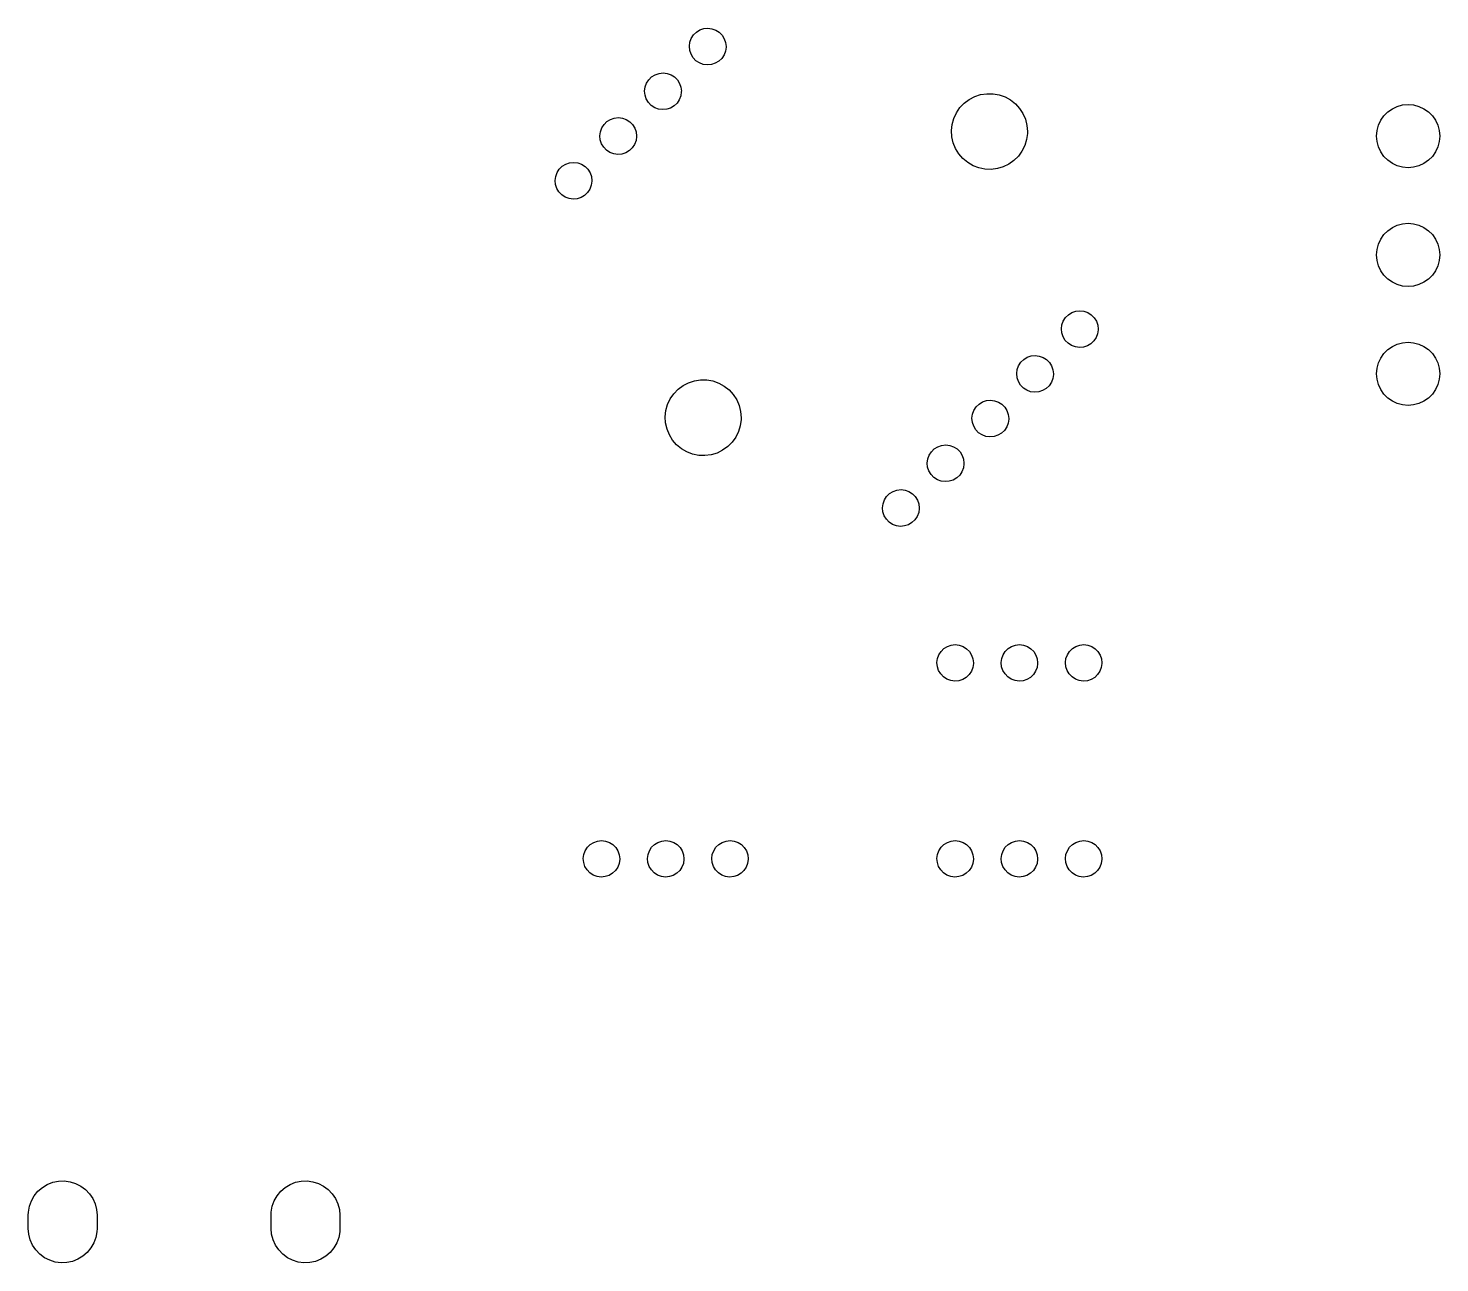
# Model space of a CAD drawing. Extents: x 125 to 290, y -245 to -37.
# Drawn here: x 150.6 to 206.4, y -190 to -141.2 of the extents above; entities that cross this region are included whole.
import ezdxf

# ---------------------------------------------------------------- set-up
doc = ezdxf.new("R2010")
doc.units = 0
doc.layers.add('BLACK', color=7, linetype='CONTINUOUS')

msp = doc.modelspace()

# ---------------------------------------------------------------- linework, layer by layer
at = {"layer": 'BLACK', "linetype": 'CONTINUOUS'}
for p, q in [((177.26, -141.167), (177.421, -141.15)), ((177.421, -141.15), (177.581, -141.17)), ((176.69, -141.866), (176.71, -141.706)), ((176.71, -141.706), (176.766, -141.553)), ((176.766, -141.553), (176.853, -141.417)), ((176.853, -141.417), (176.969, -141.304)), ((176.969, -141.304), (177.107, -141.219)), ((177.107, -141.219), (177.26, -141.167)), ((177.581, -141.17), (177.734, -141.224)), ((177.734, -141.224), (177.871, -141.311)), ((177.871, -141.311), (177.985, -141.425)), ((177.985, -141.425), (178.07, -141.563)), ((178.07, -141.563), (178.124, -141.715)), ((178.124, -141.715), (178.142, -141.876)), ((176.706, -142.027), (176.69, -141.866)), ((176.757, -142.181), (176.706, -142.027)), ((176.841, -142.319), (176.757, -142.181)), ((178.061, -142.208), (177.972, -142.343)), ((178.119, -142.057), (178.061, -142.208)), ((178.141, -141.896), (178.119, -142.057)), ((178.142, -141.876), (178.141, -141.896)), ((176.953, -142.435), (176.841, -142.319)), ((177.088, -142.524), (176.953, -142.435)), ((177.24, -142.58), (177.088, -142.524)), ((177.401, -142.602), (177.24, -142.58)), ((177.562, -142.587), (177.401, -142.602)), ((177.716, -142.537), (177.562, -142.587)), ((177.855, -142.454), (177.716, -142.537)), ((177.972, -142.343), (177.855, -142.454)), ((174.943, -143.473), (174.998, -143.321)), ((174.998, -143.321), (175.086, -143.185)), ((175.086, -143.185), (175.201, -143.072)), ((175.201, -143.072), (175.339, -142.987)), ((175.339, -142.987), (175.492, -142.935)), ((175.492, -142.935), (175.653, -142.918)), ((175.653, -142.918), (175.814, -142.937)), ((175.814, -142.937), (175.966, -142.992)), ((175.966, -142.992), (176.103, -143.078)), ((176.103, -143.078), (176.217, -143.193)), ((176.217, -143.193), (176.303, -143.33)), ((176.303, -143.33), (176.356, -143.483)), ((174.922, -143.634), (174.943, -143.473)), ((174.938, -143.795), (174.922, -143.634)), ((174.989, -143.948), (174.938, -143.795)), ((175.073, -144.087), (174.989, -143.948)), ((176.351, -143.824), (176.294, -143.976)), ((176.373, -143.664), (176.351, -143.824)), ((176.356, -143.483), (176.374, -143.644)), ((176.374, -143.644), (176.373, -143.664)), ((187.753, -143.966), (187.971, -143.852)), ((187.971, -143.852), (188.205, -143.776)), ((188.205, -143.776), (188.448, -143.739)), ((188.448, -143.739), (188.694, -143.742)), ((188.694, -143.742), (188.936, -143.785)), ((188.936, -143.785), (189.168, -143.867)), ((189.168, -143.867), (189.383, -143.986)), ((175.185, -144.203), (175.073, -144.087)), ((175.321, -144.292), (175.185, -144.203)), ((175.472, -144.348), (175.321, -144.292)), ((175.633, -144.37), (175.472, -144.348)), ((175.794, -144.355), (175.633, -144.37)), ((175.948, -144.305), (175.794, -144.355)), ((176.087, -144.222), (175.948, -144.305)), ((176.204, -144.111), (176.087, -144.222)), ((176.294, -143.976), (176.204, -144.111)), ((187.145, -144.717), (187.248, -144.494)), ((187.248, -144.494), (187.387, -144.291)), ((187.387, -144.291), (187.557, -144.113)), ((187.557, -144.113), (187.753, -143.966)), ((189.383, -143.986), (189.576, -144.138)), ((189.576, -144.138), (189.741, -144.32)), ((189.741, -144.32), (189.875, -144.526)), ((204.145, -144.611), (204.3, -144.456)), ((204.3, -144.456), (204.478, -144.331)), ((204.478, -144.331), (204.675, -144.239)), ((204.675, -144.239), (204.886, -144.183)), ((204.886, -144.183), (205.103, -144.164)), ((205.103, -144.164), (205.32, -144.183)), ((205.32, -144.183), (205.531, -144.239)), ((205.531, -144.239), (205.728, -144.331)), ((205.728, -144.331), (205.906, -144.456)), ((205.906, -144.456), (206.061, -144.611)), ((173.23, -145.089), (173.318, -144.953)), ((173.318, -144.953), (173.433, -144.84)), ((173.433, -144.84), (173.571, -144.755)), ((173.571, -144.755), (173.724, -144.703)), ((173.724, -144.703), (173.885, -144.686)), ((173.885, -144.686), (174.046, -144.705)), ((174.046, -144.705), (174.198, -144.759)), ((174.198, -144.759), (174.335, -144.846)), ((174.335, -144.846), (174.449, -144.961)), ((174.449, -144.961), (174.535, -145.098)), ((187.053, -145.198), (187.079, -144.954)), ((187.079, -144.954), (187.145, -144.717)), ((189.875, -144.526), (189.973, -144.752)), ((189.973, -144.752), (190.033, -144.99)), ((190.033, -144.99), (190.053, -145.235)), ((203.872, -145.197), (203.928, -144.986)), ((203.928, -144.986), (204.02, -144.789)), ((204.02, -144.789), (204.145, -144.611)), ((206.061, -144.611), (206.186, -144.789)), ((206.186, -144.789), (206.278, -144.986)), ((206.278, -144.986), (206.334, -145.197)), ((173.154, -145.402), (173.175, -145.241)), ((173.17, -145.563), (173.154, -145.402)), ((173.221, -145.716), (173.17, -145.563)), ((173.175, -145.241), (173.23, -145.089)), ((174.583, -145.592), (174.526, -145.744)), ((174.535, -145.098), (174.588, -145.251)), ((174.606, -145.432), (174.583, -145.592)), ((174.588, -145.251), (174.606, -145.412)), ((174.606, -145.412), (174.606, -145.432)), ((187.067, -145.444), (187.053, -145.198)), ((187.121, -145.684), (187.067, -145.444)), ((190.019, -145.552), (189.947, -145.787)), ((190.051, -145.308), (190.019, -145.552)), ((190.053, -145.235), (190.051, -145.308)), ((203.853, -145.414), (203.872, -145.197)), ((203.872, -145.631), (203.853, -145.414)), ((206.334, -145.197), (206.353, -145.414)), ((206.353, -145.414), (206.334, -145.631)), ((173.305, -145.855), (173.221, -145.716)), ((173.418, -145.971), (173.305, -145.855)), ((173.553, -146.06), (173.418, -145.971)), ((173.705, -146.116), (173.553, -146.06)), ((173.865, -146.137), (173.705, -146.116)), ((174.026, -146.123), (173.865, -146.137)), ((174.18, -146.073), (174.026, -146.123)), ((174.319, -145.99), (174.18, -146.073)), ((174.436, -145.878), (174.319, -145.99)), ((174.526, -145.744), (174.436, -145.878)), ((187.214, -145.911), (187.121, -145.684)), ((187.342, -146.121), (187.214, -145.911)), ((187.503, -146.307), (187.342, -146.121)), ((189.838, -146.008), (189.695, -146.207)), ((189.947, -145.787), (189.838, -146.008)), ((203.928, -145.842), (203.872, -145.631)), ((204.02, -146.039), (203.928, -145.842)), ((204.145, -146.217), (204.02, -146.039)), ((206.186, -146.039), (206.061, -146.217)), ((206.278, -145.842), (206.186, -146.039)), ((206.334, -145.631), (206.278, -145.842)), ((171.462, -146.857), (171.55, -146.721)), ((171.55, -146.721), (171.666, -146.608)), ((171.666, -146.608), (171.803, -146.523)), ((171.803, -146.523), (171.957, -146.471)), ((171.957, -146.471), (172.118, -146.454)), ((172.118, -146.454), (172.278, -146.473)), ((172.278, -146.473), (172.431, -146.527)), ((172.431, -146.527), (172.567, -146.614)), ((172.567, -146.614), (172.681, -146.729)), ((172.681, -146.729), (172.767, -146.866)), ((187.692, -146.464), (187.503, -146.307)), ((187.905, -146.588), (187.692, -146.464)), ((188.134, -146.675), (187.905, -146.588)), ((188.375, -146.724), (188.134, -146.675)), ((188.621, -146.733), (188.375, -146.724)), ((188.865, -146.702), (188.621, -146.733)), ((189.1, -146.632), (188.865, -146.702)), ((189.321, -146.523), (189.1, -146.632)), ((189.521, -146.381), (189.321, -146.523)), ((189.695, -146.207), (189.521, -146.381)), ((204.3, -146.372), (204.145, -146.217)), ((204.478, -146.497), (204.3, -146.372)), ((204.675, -146.589), (204.478, -146.497)), ((204.886, -146.645), (204.675, -146.589)), ((205.103, -146.664), (204.886, -146.645)), ((205.32, -146.645), (205.103, -146.664)), ((205.531, -146.589), (205.32, -146.645)), ((205.728, -146.497), (205.531, -146.589)), ((205.906, -146.372), (205.728, -146.497)), ((206.061, -146.217), (205.906, -146.372)), ((171.387, -147.169), (171.407, -147.009)), ((171.402, -147.33), (171.387, -147.169)), ((171.407, -147.009), (171.462, -146.857)), ((172.767, -146.866), (172.82, -147.019)), ((172.838, -147.2), (172.815, -147.36)), ((172.82, -147.019), (172.838, -147.18)), ((172.838, -147.18), (172.838, -147.2)), ((171.454, -147.484), (171.402, -147.33)), ((171.537, -147.622), (171.454, -147.484)), ((171.65, -147.739), (171.537, -147.622)), ((171.785, -147.827), (171.65, -147.739)), ((171.937, -147.884), (171.785, -147.827)), ((172.412, -147.84), (172.258, -147.89)), ((172.551, -147.758), (172.412, -147.84)), ((172.668, -147.646), (172.551, -147.758)), ((172.758, -147.511), (172.668, -147.646)), ((172.815, -147.36), (172.758, -147.511)), ((172.097, -147.905), (171.937, -147.884)), ((172.258, -147.89), (172.097, -147.905)), ((204.478, -149.031), (204.675, -148.939)), ((204.675, -148.939), (204.886, -148.883)), ((204.886, -148.883), (205.103, -148.864)), ((205.103, -148.864), (205.32, -148.883)), ((205.32, -148.883), (205.531, -148.939)), ((205.531, -148.939), (205.728, -149.031)), ((203.928, -149.686), (204.02, -149.489)), ((204.02, -149.489), (204.145, -149.311)), ((204.145, -149.311), (204.3, -149.156)), ((204.3, -149.156), (204.478, -149.031)), ((205.728, -149.031), (205.906, -149.156)), ((205.906, -149.156), (206.061, -149.311)), ((206.061, -149.311), (206.186, -149.489)), ((206.186, -149.489), (206.278, -149.686)), ((203.853, -150.114), (203.872, -149.897)), ((203.872, -149.897), (203.928, -149.686)), ((206.278, -149.686), (206.334, -149.897)), ((206.334, -149.897), (206.353, -150.114)), ((203.872, -150.331), (203.853, -150.114)), ((203.928, -150.542), (203.872, -150.331)), ((204.02, -150.739), (203.928, -150.542)), ((206.278, -150.542), (206.186, -150.739)), ((206.334, -150.331), (206.278, -150.542)), ((206.353, -150.114), (206.334, -150.331)), ((204.145, -150.917), (204.02, -150.739)), ((204.3, -151.072), (204.145, -150.917)), ((204.478, -151.197), (204.3, -151.072)), ((204.675, -151.289), (204.478, -151.197)), ((205.728, -151.197), (205.531, -151.289)), ((205.906, -151.072), (205.728, -151.197)), ((206.061, -150.917), (205.906, -151.072)), ((206.186, -150.739), (206.061, -150.917)), ((204.886, -151.345), (204.675, -151.289)), ((205.103, -151.364), (204.886, -151.345)), ((205.32, -151.345), (205.103, -151.364)), ((205.531, -151.289), (205.32, -151.345)), ((191.398, -153.038), (191.418, -152.878)), ((191.418, -152.878), (191.473, -152.726)), ((191.473, -152.726), (191.561, -152.59)), ((191.561, -152.59), (191.677, -152.477)), ((191.677, -152.477), (191.815, -152.392)), ((191.815, -152.392), (191.968, -152.34)), ((191.968, -152.34), (192.129, -152.323)), ((192.129, -152.323), (192.289, -152.342)), ((192.289, -152.342), (192.442, -152.396)), ((192.442, -152.396), (192.578, -152.483)), ((192.578, -152.483), (192.692, -152.598)), ((192.692, -152.598), (192.778, -152.735)), ((192.778, -152.735), (192.831, -152.888)), ((191.414, -153.199), (191.398, -153.038)), ((191.465, -153.353), (191.414, -153.199)), ((191.549, -153.491), (191.465, -153.353)), ((192.769, -153.38), (192.68, -153.515)), ((192.827, -153.229), (192.769, -153.38)), ((192.849, -153.069), (192.827, -153.229)), ((192.831, -152.888), (192.849, -153.048)), ((192.849, -153.048), (192.849, -153.069)), ((191.661, -153.608), (191.549, -153.491)), ((191.796, -153.696), (191.661, -153.608)), ((191.948, -153.753), (191.796, -153.696)), ((192.108, -153.774), (191.948, -153.753)), ((192.27, -153.759), (192.108, -153.774)), ((192.423, -153.709), (192.27, -153.759)), ((192.562, -153.627), (192.423, -153.709)), ((192.68, -153.515), (192.562, -153.627)), ((204.145, -154.011), (204.3, -153.856)), ((204.3, -153.856), (204.478, -153.731)), ((204.478, -153.731), (204.675, -153.639)), ((204.675, -153.639), (204.886, -153.583)), ((204.886, -153.583), (205.103, -153.564)), ((205.103, -153.564), (205.32, -153.583)), ((205.32, -153.583), (205.531, -153.639)), ((205.531, -153.639), (205.728, -153.731)), ((205.728, -153.731), (205.906, -153.856)), ((205.906, -153.856), (206.061, -154.011)), ((189.65, -154.646), (189.706, -154.494)), ((189.706, -154.494), (189.793, -154.358)), ((189.793, -154.358), (189.909, -154.244)), ((189.909, -154.244), (190.047, -154.16)), ((190.047, -154.16), (190.2, -154.107)), ((190.2, -154.107), (190.361, -154.09)), ((190.361, -154.09), (190.522, -154.11)), ((190.522, -154.11), (190.674, -154.164)), ((190.674, -154.164), (190.811, -154.251)), ((190.811, -154.251), (190.925, -154.365)), ((190.925, -154.365), (191.01, -154.503)), ((191.01, -154.503), (191.064, -154.655)), ((203.872, -154.597), (203.928, -154.386)), ((203.928, -154.386), (204.02, -154.189)), ((204.02, -154.189), (204.145, -154.011)), ((206.061, -154.011), (206.186, -154.189)), ((206.186, -154.189), (206.278, -154.386)), ((206.278, -154.386), (206.334, -154.597)), ((176.658, -155.166), (176.891, -155.09)), ((176.891, -155.09), (177.134, -155.052)), ((177.134, -155.052), (177.38, -155.055)), ((177.38, -155.055), (177.622, -155.098)), ((177.622, -155.098), (177.854, -155.18)), ((189.63, -154.806), (189.65, -154.646)), ((189.646, -154.967), (189.63, -154.806)), ((189.697, -155.121), (189.646, -154.967)), ((191.059, -154.997), (191.001, -155.148)), ((191.081, -154.837), (191.059, -154.997)), ((191.064, -154.655), (191.082, -154.816)), ((191.082, -154.816), (191.081, -154.837)), ((203.853, -154.814), (203.872, -154.597)), ((203.872, -155.031), (203.853, -154.814)), ((203.928, -155.242), (203.872, -155.031)), ((206.334, -155.031), (206.278, -155.242)), ((206.334, -154.597), (206.353, -154.814)), ((206.353, -154.814), (206.334, -155.031)), ((175.935, -155.808), (176.073, -155.605)), ((176.073, -155.605), (176.243, -155.427)), ((176.243, -155.427), (176.44, -155.279)), ((176.44, -155.279), (176.658, -155.166)), ((177.854, -155.18), (178.069, -155.299)), ((178.069, -155.299), (178.262, -155.452)), ((178.262, -155.452), (178.427, -155.633)), ((178.427, -155.633), (178.561, -155.84)), ((189.781, -155.259), (189.697, -155.121)), ((189.893, -155.375), (189.781, -155.259)), ((190.029, -155.464), (189.893, -155.375)), ((190.18, -155.521), (190.029, -155.464)), ((190.341, -155.542), (190.18, -155.521)), ((190.502, -155.527), (190.341, -155.542)), ((190.656, -155.477), (190.502, -155.527)), ((190.795, -155.394), (190.656, -155.477)), ((190.912, -155.283), (190.795, -155.394)), ((191.001, -155.148), (190.912, -155.283)), ((204.02, -155.439), (203.928, -155.242)), ((204.145, -155.617), (204.02, -155.439)), ((204.3, -155.772), (204.145, -155.617)), ((206.061, -155.617), (205.906, -155.772)), ((206.186, -155.439), (206.061, -155.617)), ((206.278, -155.242), (206.186, -155.439)), ((175.766, -156.268), (175.831, -156.031)), ((175.831, -156.031), (175.935, -155.808)), ((178.561, -155.84), (178.659, -156.065)), ((178.659, -156.065), (178.719, -156.304)), ((187.938, -156.261), (188.026, -156.125)), ((188.026, -156.125), (188.141, -156.012)), ((188.141, -156.012), (188.279, -155.927)), ((188.279, -155.927), (188.432, -155.875)), ((188.432, -155.875), (188.593, -155.858)), ((188.593, -155.858), (188.754, -155.877)), ((188.754, -155.877), (188.906, -155.932)), ((188.906, -155.932), (189.043, -156.018)), ((189.043, -156.018), (189.157, -156.133)), ((189.157, -156.133), (189.243, -156.27)), ((204.478, -155.897), (204.3, -155.772)), ((204.675, -155.989), (204.478, -155.897)), ((204.886, -156.045), (204.675, -155.989)), ((205.103, -156.064), (204.886, -156.045)), ((205.32, -156.045), (205.103, -156.064)), ((205.531, -155.989), (205.32, -156.045)), ((205.728, -155.897), (205.531, -155.989)), ((205.906, -155.772), (205.728, -155.897)), ((175.739, -156.512), (175.766, -156.268)), ((175.754, -156.757), (175.739, -156.512)), ((175.808, -156.997), (175.754, -156.757)), ((178.737, -156.622), (178.705, -156.866)), ((178.719, -156.304), (178.739, -156.549)), ((178.739, -156.549), (178.737, -156.622)), ((187.862, -156.574), (187.883, -156.413)), ((187.878, -156.735), (187.862, -156.574)), ((187.929, -156.888), (187.878, -156.735)), ((187.883, -156.413), (187.938, -156.261)), ((189.291, -156.765), (189.234, -156.916)), ((189.243, -156.27), (189.296, -156.423)), ((189.314, -156.604), (189.291, -156.765)), ((189.296, -156.423), (189.314, -156.584)), ((189.314, -156.584), (189.314, -156.604)), ((175.9, -157.225), (175.808, -156.997)), ((176.029, -157.435), (175.9, -157.225)), ((178.525, -157.321), (178.381, -157.521)), ((178.634, -157.101), (178.525, -157.321)), ((178.705, -156.866), (178.634, -157.101)), ((188.013, -157.027), (187.929, -156.888)), ((188.125, -157.143), (188.013, -157.027)), ((188.261, -157.232), (188.125, -157.143)), ((188.412, -157.288), (188.261, -157.232)), ((188.573, -157.31), (188.412, -157.288)), ((188.734, -157.295), (188.573, -157.31)), ((188.888, -157.245), (188.734, -157.295)), ((189.027, -157.162), (188.888, -157.245)), ((189.144, -157.051), (189.027, -157.162)), ((189.234, -156.916), (189.144, -157.051)), ((176.189, -157.62), (176.029, -157.435)), ((176.379, -157.777), (176.189, -157.62)), ((176.591, -157.901), (176.379, -157.777)), ((178.007, -157.837), (177.786, -157.945)), ((178.207, -157.694), (178.007, -157.837)), ((178.381, -157.521), (178.207, -157.694)), ((186.17, -158.029), (186.258, -157.893)), ((186.258, -157.893), (186.373, -157.78)), ((186.373, -157.78), (186.511, -157.695)), ((186.511, -157.695), (186.664, -157.643)), ((186.664, -157.643), (186.825, -157.626)), ((186.825, -157.626), (186.986, -157.645)), ((186.986, -157.645), (187.138, -157.699)), ((187.138, -157.699), (187.275, -157.786)), ((187.275, -157.786), (187.389, -157.901)), ((176.82, -157.989), (176.591, -157.901)), ((177.061, -158.038), (176.82, -157.989)), ((177.307, -158.047), (177.061, -158.038)), ((177.551, -158.016), (177.307, -158.047)), ((177.786, -157.945), (177.551, -158.016)), ((186.095, -158.342), (186.115, -158.181)), ((186.11, -158.503), (186.095, -158.342)), ((186.115, -158.181), (186.17, -158.029)), ((187.389, -157.901), (187.475, -158.038)), ((187.475, -158.038), (187.528, -158.191)), ((187.546, -158.372), (187.523, -158.532)), ((187.528, -158.191), (187.546, -158.352)), ((187.546, -158.352), (187.546, -158.372)), ((186.161, -158.656), (186.11, -158.503)), ((186.245, -158.795), (186.161, -158.656)), ((186.358, -158.911), (186.245, -158.795)), ((186.493, -159), (186.358, -158.911)), ((186.645, -159.056), (186.493, -159)), ((187.12, -159.013), (186.966, -159.063)), ((187.259, -158.93), (187.12, -159.013)), ((187.376, -158.818), (187.259, -158.93)), ((187.466, -158.684), (187.376, -158.818)), ((187.523, -158.532), (187.466, -158.684)), ((184.49, -159.661), (184.606, -159.548)), ((184.606, -159.548), (184.743, -159.463)), ((184.743, -159.463), (184.897, -159.411)), ((184.897, -159.411), (185.058, -159.394)), ((185.058, -159.394), (185.218, -159.413)), ((185.218, -159.413), (185.371, -159.467)), ((185.371, -159.467), (185.507, -159.554)), ((185.507, -159.554), (185.621, -159.669)), ((186.805, -159.077), (186.645, -159.056)), ((186.966, -159.063), (186.805, -159.077)), ((184.327, -160.109), (184.347, -159.949)), ((184.343, -160.27), (184.327, -160.109)), ((184.347, -159.949), (184.402, -159.797)), ((184.402, -159.797), (184.49, -159.661)), ((185.621, -159.669), (185.707, -159.806)), ((185.707, -159.806), (185.76, -159.959)), ((185.76, -159.959), (185.778, -160.12)), ((185.778, -160.12), (185.778, -160.14)), ((184.394, -160.424), (184.343, -160.27)), ((184.477, -160.562), (184.394, -160.424)), ((184.59, -160.679), (184.477, -160.562)), ((184.725, -160.767), (184.59, -160.679)), ((185.608, -160.586), (185.491, -160.698)), ((185.698, -160.451), (185.608, -160.586)), ((185.755, -160.3), (185.698, -160.451)), ((185.778, -160.14), (185.755, -160.3)), ((184.877, -160.824), (184.725, -160.767)), ((185.037, -160.845), (184.877, -160.824)), ((185.198, -160.831), (185.037, -160.845)), ((185.352, -160.781), (185.198, -160.831)), ((185.491, -160.698), (185.352, -160.781)), ((186.64, -165.788), (186.755, -165.676)), ((186.755, -165.676), (186.891, -165.592)), ((186.891, -165.592), (187.043, -165.54)), ((187.043, -165.54), (187.203, -165.523)), ((187.203, -165.523), (187.362, -165.542)), ((187.362, -165.542), (187.514, -165.596)), ((187.514, -165.596), (187.649, -165.682)), ((187.649, -165.682), (187.762, -165.796)), ((189.18, -165.788), (189.295, -165.676)), ((189.295, -165.676), (189.431, -165.592)), ((189.431, -165.592), (189.583, -165.54)), ((189.583, -165.54), (189.743, -165.523)), ((189.743, -165.523), (189.902, -165.542)), ((189.902, -165.542), (190.054, -165.596)), ((190.054, -165.596), (190.189, -165.682)), ((190.189, -165.682), (190.302, -165.796)), ((191.72, -165.788), (191.835, -165.676)), ((191.835, -165.676), (191.971, -165.592)), ((191.971, -165.592), (192.123, -165.54)), ((192.123, -165.54), (192.283, -165.523)), ((192.283, -165.523), (192.442, -165.542)), ((192.442, -165.542), (192.594, -165.596)), ((192.594, -165.596), (192.729, -165.682)), ((192.729, -165.682), (192.842, -165.796)), ((186.478, -166.233), (186.498, -166.074)), ((186.494, -166.393), (186.478, -166.233)), ((186.498, -166.074), (186.553, -165.923)), ((186.553, -165.923), (186.64, -165.788)), ((187.762, -165.796), (187.847, -165.932)), ((187.847, -165.932), (187.9, -166.083)), ((187.918, -166.263), (187.895, -166.422)), ((187.9, -166.083), (187.918, -166.243)), ((187.918, -166.243), (187.918, -166.263)), ((189.018, -166.233), (189.038, -166.074)), ((189.034, -166.393), (189.018, -166.233)), ((189.038, -166.074), (189.093, -165.923)), ((189.093, -165.923), (189.18, -165.788)), ((190.302, -165.796), (190.387, -165.932)), ((190.387, -165.932), (190.44, -166.083)), ((190.458, -166.263), (190.435, -166.422)), ((190.44, -166.083), (190.458, -166.243)), ((190.458, -166.243), (190.458, -166.263)), ((191.558, -166.233), (191.578, -166.074)), ((191.574, -166.393), (191.558, -166.233)), ((191.578, -166.074), (191.633, -165.923)), ((191.633, -165.923), (191.72, -165.788)), ((192.842, -165.796), (192.927, -165.932)), ((192.927, -165.932), (192.98, -166.083)), ((192.998, -166.263), (192.975, -166.422)), ((192.98, -166.083), (192.998, -166.243)), ((192.998, -166.243), (192.998, -166.263)), ((186.544, -166.545), (186.494, -166.393)), ((186.628, -166.682), (186.544, -166.545)), ((186.739, -166.798), (186.628, -166.682)), ((186.873, -166.886), (186.739, -166.798)), ((187.633, -166.817), (187.495, -166.899)), ((187.75, -166.706), (187.633, -166.817)), ((187.838, -166.572), (187.75, -166.706)), ((187.895, -166.422), (187.838, -166.572)), ((189.084, -166.545), (189.034, -166.393)), ((189.168, -166.682), (189.084, -166.545)), ((189.279, -166.798), (189.168, -166.682)), ((189.413, -166.886), (189.279, -166.798)), ((190.173, -166.817), (190.035, -166.899)), ((190.29, -166.706), (190.173, -166.817)), ((190.378, -166.572), (190.29, -166.706)), ((190.435, -166.422), (190.378, -166.572)), ((191.624, -166.545), (191.574, -166.393)), ((191.708, -166.682), (191.624, -166.545)), ((191.819, -166.798), (191.708, -166.682)), ((191.953, -166.886), (191.819, -166.798)), ((192.713, -166.817), (192.575, -166.899)), ((192.83, -166.706), (192.713, -166.817)), ((192.918, -166.572), (192.83, -166.706)), ((192.975, -166.422), (192.918, -166.572)), ((187.024, -166.942), (186.873, -166.886)), ((187.183, -166.963), (187.024, -166.942)), ((187.343, -166.948), (187.183, -166.963)), ((187.495, -166.899), (187.343, -166.948)), ((189.564, -166.942), (189.413, -166.886)), ((189.723, -166.963), (189.564, -166.942)), ((189.883, -166.948), (189.723, -166.963)), ((190.035, -166.899), (189.883, -166.948)), ((192.104, -166.942), (191.953, -166.886)), ((192.263, -166.963), (192.104, -166.942)), ((192.423, -166.948), (192.263, -166.963)), ((192.575, -166.899), (192.423, -166.948)), ((172.66, -173.535), (172.775, -173.423)), ((172.775, -173.423), (172.911, -173.339)), ((172.911, -173.339), (173.063, -173.287)), ((173.063, -173.287), (173.223, -173.27)), ((173.223, -173.27), (173.382, -173.289)), ((173.382, -173.289), (173.534, -173.343)), ((173.534, -173.343), (173.669, -173.429)), ((173.669, -173.429), (173.782, -173.543)), ((175.2, -173.535), (175.315, -173.423)), ((175.315, -173.423), (175.451, -173.339)), ((175.451, -173.339), (175.603, -173.287)), ((175.603, -173.287), (175.763, -173.27)), ((175.763, -173.27), (175.922, -173.289)), ((175.922, -173.289), (176.074, -173.343)), ((176.074, -173.343), (176.209, -173.429)), ((176.209, -173.429), (176.322, -173.543)), ((177.74, -173.535), (177.855, -173.423)), ((177.855, -173.423), (177.991, -173.339)), ((177.991, -173.339), (178.143, -173.287)), ((178.143, -173.287), (178.303, -173.27)), ((178.303, -173.27), (178.462, -173.289)), ((178.462, -173.289), (178.614, -173.343)), ((178.614, -173.343), (178.749, -173.429)), ((178.749, -173.429), (178.862, -173.543)), ((186.64, -173.535), (186.755, -173.423)), ((186.755, -173.423), (186.891, -173.339)), ((186.891, -173.339), (187.043, -173.287)), ((187.043, -173.287), (187.203, -173.27)), ((187.203, -173.27), (187.362, -173.289)), ((187.362, -173.289), (187.514, -173.343)), ((187.514, -173.343), (187.649, -173.429)), ((187.649, -173.429), (187.762, -173.543)), ((189.18, -173.535), (189.295, -173.423)), ((189.295, -173.423), (189.431, -173.339)), ((189.431, -173.339), (189.583, -173.287)), ((189.583, -173.287), (189.743, -173.27)), ((189.743, -173.27), (189.902, -173.289)), ((189.902, -173.289), (190.054, -173.343)), ((190.054, -173.343), (190.189, -173.429)), ((190.189, -173.429), (190.302, -173.543)), ((191.72, -173.535), (191.835, -173.423)), ((191.835, -173.423), (191.971, -173.339)), ((191.971, -173.339), (192.123, -173.287)), ((192.123, -173.287), (192.283, -173.27)), ((192.283, -173.27), (192.442, -173.289)), ((192.442, -173.289), (192.594, -173.343)), ((192.594, -173.343), (192.729, -173.429)), ((192.729, -173.429), (192.842, -173.543)), ((172.498, -173.98), (172.518, -173.821)), ((172.514, -174.14), (172.498, -173.98)), ((172.518, -173.821), (172.573, -173.67)), ((172.573, -173.67), (172.66, -173.535)), ((173.782, -173.543), (173.867, -173.679)), ((173.867, -173.679), (173.92, -173.83)), ((173.938, -174.01), (173.915, -174.169)), ((173.92, -173.83), (173.938, -173.99)), ((173.938, -173.99), (173.938, -174.01)), ((175.038, -173.98), (175.058, -173.821)), ((175.054, -174.14), (175.038, -173.98)), ((175.058, -173.821), (175.113, -173.67)), ((175.113, -173.67), (175.2, -173.535)), ((176.322, -173.543), (176.407, -173.679)), ((176.407, -173.679), (176.46, -173.83)), ((176.478, -174.01), (176.455, -174.169)), ((176.46, -173.83), (176.478, -173.99)), ((176.478, -173.99), (176.478, -174.01)), ((177.578, -173.98), (177.598, -173.821)), ((177.594, -174.14), (177.578, -173.98)), ((177.598, -173.821), (177.653, -173.67)), ((177.653, -173.67), (177.74, -173.535)), ((178.862, -173.543), (178.947, -173.679)), ((178.947, -173.679), (179, -173.83)), ((179.018, -174.01), (178.995, -174.169)), ((179, -173.83), (179.018, -173.99)), ((179.018, -173.99), (179.018, -174.01)), ((186.478, -173.98), (186.498, -173.821)), ((186.494, -174.14), (186.478, -173.98)), ((186.498, -173.821), (186.553, -173.67)), ((186.553, -173.67), (186.64, -173.535)), ((187.762, -173.543), (187.847, -173.679)), ((187.847, -173.679), (187.9, -173.83)), ((187.918, -174.01), (187.895, -174.169)), ((187.9, -173.83), (187.918, -173.99)), ((187.918, -173.99), (187.918, -174.01)), ((189.018, -173.98), (189.038, -173.821)), ((189.034, -174.14), (189.018, -173.98)), ((189.038, -173.821), (189.093, -173.67)), ((189.093, -173.67), (189.18, -173.535)), ((190.302, -173.543), (190.387, -173.679)), ((190.387, -173.679), (190.44, -173.83)), ((190.458, -174.01), (190.435, -174.169)), ((190.44, -173.83), (190.458, -173.99)), ((190.458, -173.99), (190.458, -174.01)), ((191.558, -173.98), (191.578, -173.821)), ((191.574, -174.14), (191.558, -173.98)), ((191.578, -173.821), (191.633, -173.67)), ((191.633, -173.67), (191.72, -173.535)), ((192.842, -173.543), (192.927, -173.679)), ((192.927, -173.679), (192.98, -173.83)), ((192.998, -174.01), (192.975, -174.169)), ((192.98, -173.83), (192.998, -173.99)), ((192.998, -173.99), (192.998, -174.01)), ((172.564, -174.292), (172.514, -174.14)), ((172.648, -174.429), (172.564, -174.292)), ((172.759, -174.545), (172.648, -174.429)), ((172.893, -174.633), (172.759, -174.545)), ((173.044, -174.689), (172.893, -174.633)), ((173.653, -174.564), (173.515, -174.646)), ((173.77, -174.453), (173.653, -174.564)), ((173.858, -174.319), (173.77, -174.453)), ((173.915, -174.169), (173.858, -174.319)), ((175.104, -174.292), (175.054, -174.14)), ((175.188, -174.429), (175.104, -174.292)), ((175.299, -174.545), (175.188, -174.429)), ((175.433, -174.633), (175.299, -174.545)), ((175.584, -174.689), (175.433, -174.633)), ((176.193, -174.564), (176.055, -174.646)), ((176.31, -174.453), (176.193, -174.564)), ((176.398, -174.319), (176.31, -174.453)), ((176.455, -174.169), (176.398, -174.319)), ((177.644, -174.292), (177.594, -174.14)), ((177.728, -174.429), (177.644, -174.292)), ((177.839, -174.545), (177.728, -174.429)), ((177.973, -174.633), (177.839, -174.545)), ((178.124, -174.689), (177.973, -174.633)), ((178.733, -174.564), (178.595, -174.646)), ((178.85, -174.453), (178.733, -174.564)), ((178.938, -174.319), (178.85, -174.453)), ((178.995, -174.169), (178.938, -174.319)), ((186.544, -174.292), (186.494, -174.14)), ((186.628, -174.429), (186.544, -174.292)), ((186.739, -174.545), (186.628, -174.429)), ((186.873, -174.633), (186.739, -174.545)), ((187.024, -174.689), (186.873, -174.633)), ((187.633, -174.564), (187.495, -174.646)), ((187.75, -174.453), (187.633, -174.564)), ((187.838, -174.319), (187.75, -174.453)), ((187.895, -174.169), (187.838, -174.319)), ((189.084, -174.292), (189.034, -174.14)), ((189.168, -174.429), (189.084, -174.292)), ((189.279, -174.545), (189.168, -174.429)), ((189.413, -174.633), (189.279, -174.545)), ((189.564, -174.689), (189.413, -174.633)), ((190.173, -174.564), (190.035, -174.646)), ((190.29, -174.453), (190.173, -174.564)), ((190.378, -174.319), (190.29, -174.453)), ((190.435, -174.169), (190.378, -174.319)), ((191.624, -174.292), (191.574, -174.14)), ((191.708, -174.429), (191.624, -174.292)), ((191.819, -174.545), (191.708, -174.429)), ((191.953, -174.633), (191.819, -174.545)), ((192.104, -174.689), (191.953, -174.633)), ((192.713, -174.564), (192.575, -174.646)), ((192.83, -174.453), (192.713, -174.564)), ((192.918, -174.319), (192.83, -174.453)), ((192.975, -174.169), (192.918, -174.319)), ((173.203, -174.71), (173.044, -174.689)), ((173.363, -174.695), (173.203, -174.71)), ((173.515, -174.646), (173.363, -174.695)), ((175.743, -174.71), (175.584, -174.689)), ((175.903, -174.695), (175.743, -174.71)), ((176.055, -174.646), (175.903, -174.695)), ((178.283, -174.71), (178.124, -174.689)), ((178.443, -174.695), (178.283, -174.71)), ((178.595, -174.646), (178.443, -174.695)), ((187.183, -174.71), (187.024, -174.689)), ((187.343, -174.695), (187.183, -174.71)), ((187.495, -174.646), (187.343, -174.695)), ((189.723, -174.71), (189.564, -174.689)), ((189.883, -174.695), (189.723, -174.71)), ((190.035, -174.646), (189.883, -174.695)), ((192.263, -174.71), (192.104, -174.689)), ((192.423, -174.695), (192.263, -174.71)), ((192.575, -174.646), (192.423, -174.695)), ((151.117, -186.985), (151.313, -186.866)), ((151.313, -186.866), (151.527, -186.781)), ((151.527, -186.781), (151.752, -186.734)), ((151.752, -186.734), (151.982, -186.726)), ((151.982, -186.726), (152.21, -186.756)), ((152.21, -186.756), (152.43, -186.824)), ((152.43, -186.824), (152.635, -186.928)), ((160.717, -186.985), (160.913, -186.866)), ((160.913, -186.866), (161.127, -186.781)), ((161.127, -186.781), (161.352, -186.734)), ((161.352, -186.734), (161.582, -186.726)), ((161.582, -186.726), (161.81, -186.756)), ((161.81, -186.756), (162.03, -186.824)), ((162.03, -186.824), (162.235, -186.928)), ((150.683, -187.514), (150.797, -187.314)), ((150.797, -187.314), (150.943, -187.136)), ((150.943, -187.136), (151.117, -186.985)), ((152.635, -186.928), (152.819, -187.065)), ((152.819, -187.065), (152.978, -187.232)), ((152.978, -187.232), (153.106, -187.423)), ((153.106, -187.423), (153.201, -187.632)), ((160.283, -187.514), (160.397, -187.314)), ((160.397, -187.314), (160.543, -187.136)), ((160.543, -187.136), (160.717, -186.985)), ((162.235, -186.928), (162.419, -187.065)), ((162.419, -187.065), (162.578, -187.232)), ((162.578, -187.232), (162.706, -187.423)), ((162.706, -187.423), (162.801, -187.632)), ((150.558, -188.084), (150.564, -187.956)), ((150.564, -187.956), (150.605, -187.73)), ((150.605, -187.73), (150.683, -187.514)), ((153.201, -187.632), (153.259, -187.855)), ((153.259, -187.855), (153.278, -188.084)), ((160.158, -188.084), (160.164, -187.956)), ((160.164, -187.956), (160.205, -187.73)), ((160.205, -187.73), (160.283, -187.514)), ((162.801, -187.632), (162.859, -187.855)), ((162.859, -187.855), (162.878, -188.084)), ((150.558, -188.604), (150.558, -188.084)), ((153.278, -188.084), (153.278, -188.604)), ((160.158, -188.604), (160.158, -188.084)), ((162.878, -188.084), (162.878, -188.604)), ((150.577, -188.833), (150.558, -188.604)), ((150.635, -189.056), (150.577, -188.833)), ((150.73, -189.265), (150.635, -189.056)), ((153.231, -188.958), (153.153, -189.174)), ((153.272, -188.732), (153.231, -188.958)), ((153.278, -188.604), (153.272, -188.732)), ((160.177, -188.833), (160.158, -188.604)), ((160.235, -189.056), (160.177, -188.833)), ((160.33, -189.265), (160.235, -189.056)), ((162.831, -188.958), (162.753, -189.174)), ((162.872, -188.732), (162.831, -188.958)), ((162.878, -188.604), (162.872, -188.732)), ((150.858, -189.456), (150.73, -189.265)), ((151.017, -189.623), (150.858, -189.456)), ((151.201, -189.76), (151.017, -189.623)), ((152.719, -189.703), (152.523, -189.822)), ((152.893, -189.552), (152.719, -189.703)), ((153.039, -189.374), (152.893, -189.552)), ((153.153, -189.174), (153.039, -189.374)), ((160.458, -189.456), (160.33, -189.265)), ((160.617, -189.623), (160.458, -189.456)), ((160.801, -189.76), (160.617, -189.623)), ((162.319, -189.703), (162.123, -189.822)), ((162.493, -189.552), (162.319, -189.703)), ((162.639, -189.374), (162.493, -189.552)), ((162.753, -189.174), (162.639, -189.374)), ((151.406, -189.864), (151.201, -189.76)), ((151.626, -189.932), (151.406, -189.864)), ((151.854, -189.962), (151.626, -189.932)), ((152.084, -189.954), (151.854, -189.962)), ((152.309, -189.907), (152.084, -189.954)), ((152.523, -189.822), (152.309, -189.907)), ((161.006, -189.864), (160.801, -189.76)), ((161.226, -189.932), (161.006, -189.864)), ((161.454, -189.962), (161.226, -189.932)), ((161.684, -189.954), (161.454, -189.962)), ((161.909, -189.907), (161.684, -189.954)), ((162.123, -189.822), (161.909, -189.907))]:
    msp.add_line(p, q, dxfattribs=at)

doc.saveas('drawing.dxf')
